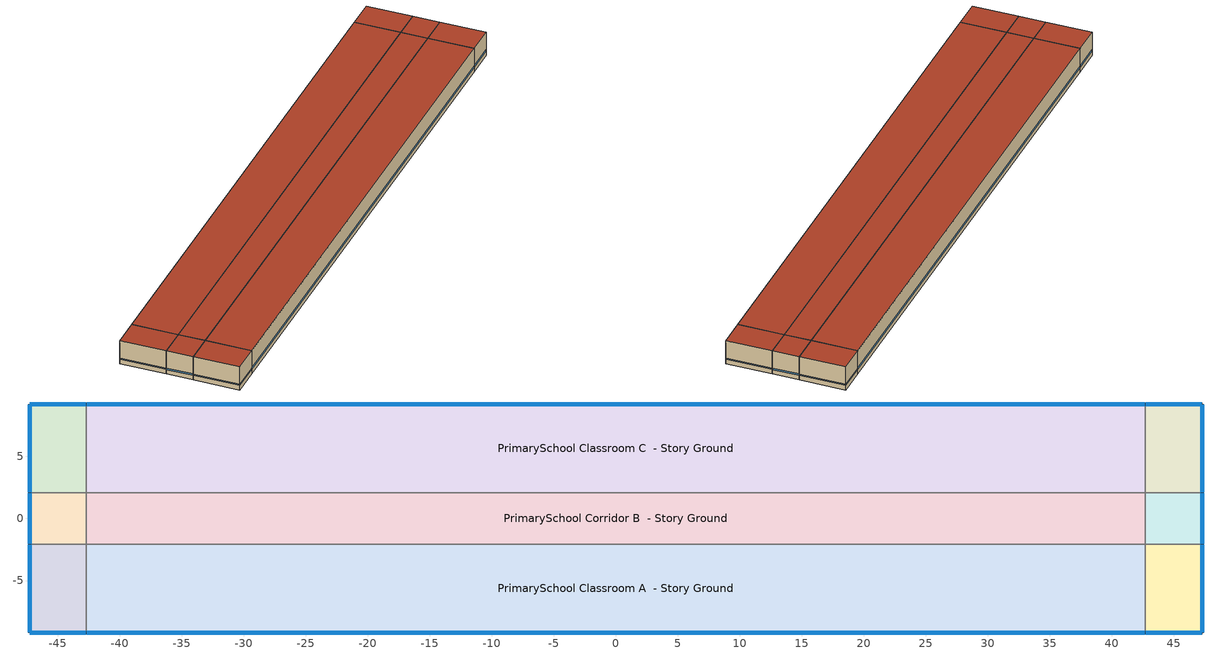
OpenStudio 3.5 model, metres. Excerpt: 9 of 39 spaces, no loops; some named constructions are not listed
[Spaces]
PrimarySchool Classroom A end_a - Story Ground
 floor ground (Foundation F 126 Perim 1171 Area 3262): -47.27,-9.21 -47.27,-2.08 -42.7,-2.08 -42.7,-9.21 z0
 wall outside: -47.27,-2.08 -47.27,-9.21 -42.7,-9.21 z0:3.96
 wall to PrimarySchool Corridor B end_a - Story Ground: -42.7,-2.08 -47.27,-2.08 z0:3.96
 wall to PrimarySchool Classroom A  - Story Ground: -42.7,-9.21 -42.7,-2.08 z0:3.96
 window: -47.25,-9.21 -42.73,-9.21 / -47.27,-2.1 -47.27,-9.19 z0.76:1
 roof outside: -42.7,-9.21 -42.7,-2.08 -47.27,-2.08 -47.27,-9.21 z3.96
PrimarySchool Corridor B end_a - Story Ground
 floor ground (Foundation F 126 Perim 415 Area 1899): -47.27,-2.08 -47.27,2.08 -42.7,2.08 -42.7,-2.08 z0
 wall outside: -47.27,2.08 -47.27,-2.08 z0:3.96
 wall to PrimarySchool Classroom C end_a - Story Ground: -42.7,2.08 -47.27,2.08 z0:3.96
 wall to PrimarySchool Corridor B  - Story Ground: -42.7,-2.08 -42.7,2.08 z0:3.96
 window: -47.27,2.05 -47.27,-2.05 z0.76:1
 roof outside: -42.7,-2.08 -42.7,2.08 -47.27,2.08 -47.27,-2.08 z3.96
PrimarySchool Classroom C end_a - Story Ground
 floor ground (Foundation F 126 Perim 1171 Area 3262): -47.27,2.08 -47.27,9.21 -42.7,9.21 -42.7,2.08 z0
 wall outside: -42.7,9.21 -47.27,9.21 -47.27,2.08 z0:3.96
 wall to PrimarySchool Classroom C  - Story Ground: -42.7,2.08 -42.7,9.21 z0:3.96
 window: -47.27,9.19 -47.27,2.1 / -42.73,9.21 -47.25,9.21 z0.76:1
 roof outside: -42.7,2.08 -42.7,9.21 -47.27,9.21 -47.27,2.08 z3.96
PrimarySchool Classroom A  - Story Ground
 floor ground (Foundation F 126 Perim 854 Area 60936): -42.7,-9.21 -42.7,-2.08 42.7,-2.08 42.7,-9.21 z0
 wall outside: -42.7,-9.21 42.7,-9.21 z0:3.96
 wall to PrimarySchool Corridor B  - Story Ground: 42.7,-2.08 -42.7,-2.08 z0:3.96
 wall to PrimarySchool Classroom A end_b - Story Ground: 42.7,-9.21 42.7,-2.08 z0:3.96
 window: -42.68,-9.21 42.68,-9.21 z0.76:1
 roof outside: 42.7,-9.21 42.7,-2.08 -42.7,-2.08 -42.7,-9.21 z3.96
PrimarySchool Corridor B  - Story Ground
 floor ground (Foundation F 126 Perim 0 Area 35475): -42.7,-2.08 -42.7,2.08 42.7,2.08 42.7,-2.08 z0
 wall to PrimarySchool Classroom C  - Story Ground: 42.7,2.08 -42.7,2.08 z0:3.96
 wall to PrimarySchool Corridor B end_b - Story Ground: 42.7,-2.08 42.7,2.08 z0:3.96
 roof outside: 42.7,-2.08 42.7,2.08 -42.7,2.08 -42.7,-2.08 z3.96
PrimarySchool Classroom C  - Story Ground
 floor ground (Foundation F 126 Perim 854 Area 60936): -42.7,2.08 -42.7,9.21 42.7,9.21 42.7,2.08 z0
 wall outside: 42.7,9.21 -42.7,9.21 z0:3.96
 wall to PrimarySchool Classroom C end_b - Story Ground: 42.7,2.08 42.7,9.21 z0:3.96
 window: 42.68,9.21 -42.68,9.21 z0.76:1
 roof outside: 42.7,2.08 42.7,9.21 -42.7,9.21 -42.7,2.08 z3.96
PrimarySchool Classroom A end_b - Story Ground
 floor ground (Foundation F 126 Perim 1171 Area 3262): 42.7,-9.21 42.7,-2.08 47.27,-2.08 47.27,-9.21 z0
 wall outside: 42.7,-9.21 47.27,-9.21 47.27,-2.08 z0:3.96
 wall to PrimarySchool Corridor B end_b - Story Ground: 47.27,-2.08 42.7,-2.08 z0:3.96
 window: 42.73,-9.21 47.25,-9.21 / 47.27,-9.19 47.27,-2.1 z0.76:1
 roof outside: 47.27,-9.21 47.27,-2.08 42.7,-2.08 42.7,-9.21 z3.96
PrimarySchool Corridor B end_b - Story Ground
 floor ground (Foundation F 126 Perim 415 Area 1899): 42.7,-2.08 42.7,2.08 47.27,2.08 47.27,-2.08 z0
 wall outside: 47.27,-2.08 47.27,2.08 z0:3.96
 wall to PrimarySchool Classroom C end_b - Story Ground: 47.27,2.08 42.7,2.08 z0:3.96
 window: 47.27,-2.05 47.27,2.05 z0.76:1
 roof outside: 47.27,-2.08 47.27,2.08 42.7,2.08 42.7,-2.08 z3.96
PrimarySchool Classroom C end_b - Story Ground
 floor ground (Foundation F 126 Perim 1171 Area 3262): 42.7,2.08 42.7,9.21 47.27,9.21 47.27,2.08 z0
 wall outside: 47.27,2.08 47.27,9.21 42.7,9.21 z0:3.96
 window: 47.25,9.21 42.73,9.21 / 47.27,2.1 47.27,9.19 z0.76:1
 roof outside: 47.27,2.08 47.27,9.21 42.7,9.21 42.7,2.08 z3.96
[Schedule:Day]
autogen Schedule Rule 18 6_day_sch; autogen Schedule Rule 18 7_day_sch; autogen Schedule Rule 18 8_day_sch; autogen Schedule Rule 18 9_day_sch; autogen Schedule Rule 18 10_day_sch; autogen Schedule Rule 18 11_day_sch; autogen Education_School BLDG_EQUIP_EndUseData 21_day_sch; autogen Education_School BLDG_EQUIP_EndUseData 22_day_sch; autogen Education_School BLDG_EQUIP_EndUseData 23_day_sch; autogen Education_School BLDG_EQUIP_EndUseData 24_day_sch: Yes, 0, 10, 0.27095, 0, 20, 0.264825, 0, 30, 0.2587, 0, 40, 0.268083, 0, 49, 0.277467, 0, 59, 0.28685, 1, 9, 0.296233, 1, 19, 0.305617, 1, 30, 0.315, 1, 40, 0.312483, 1, 50, 0.309967, 2, 0, 0.30745, 2, 9, 0.304933, 2, 19, 0.302417, 2, 29, 0.2999, 2, 30, 0.2999, 2, 39, 0.29345, 2, 49, 0.287, 2, 59, 0.28055, 3, 9, 0.2741, 3, 19, 0.26765, 3, 29, 0.2612, 3, 30, 0.2612, 3, 39, 0.259367, 3, 49, 0.257533, 3, 59, 0.2557, 4, 9, 0.253867, 4, 19, 0.252033, 4, 30, 0.2502, 4, 40, 0.25545, 4, 50, 0.2607, 5, 0, 0.26595, 5, 10, 0.2712, 5, 20, 0.27645, 5, 30, 0.2817, 5, 40, 0.295317, 5, 50, 0.308933, 6, 0, 0.32255, 6, 10, 0.336167, 6, 20, 0.349783, 6, 30, 0.3634, 6, 40, 0.3878, 6, 50, 0.4122, 7, 0, 0.4366, 7, 10, 0.461, 7, 20, 0.4854, 7, 30, 0.5098, 7, 40, 0.536917, 7, 50, 0.564033, 8, 0, 0.59115, 8, 9, 0.618267, 8, 19, 0.645383, 8, 29, 0.6725, 8, 30, 0.6725, 8, 39, 0.696833, 8, 49, 0.721167, 8, 59, 0.7455, 9, 9, 0.769833, 9, 19, 0.794167, 9, 29, 0.8185, 9, 30, 0.8185, 9, 39, 0.827833, 9, 49, 0.837167, 9, 59, 0.8465, 10, 9, 0.855833, 10, 19, 0.865167, 10, 29, 0.8745, 10, 30, 0.8745, 10, 39, 0.881883, 10, 49, 0.889267, 10, 59, 0.89665, 11, 9, 0.904033, 11, 19, 0.911417, 11, 29, 0.9188, 11, 30, 0.9188, 11, 39, 0.920517, 11, 49, 0.922233, 11, 59, 0.92395, 12, 9, 0.925667, 12, 19, 0.927383, 12, 29, 0.9291, 12, 30, 0.9291, 12, 39, 0.931767, 12, 49, 0.934433, 12, 59, 0.9371, 13, 9, 0.939767, 13, 19, 0.942433, 13, 29, 0.9451, 13, 30, 0.9451, 13, 39, 0.947167, 13, 49, 0.949233, 13, 59, 0.9513, 14, 9, 0.953367, 14, 19, 0.955433, 14, 29, 0.9575, 14, 30, 0.9575, 14, 39, 0.953283, 14, 49, 0.949067, 14, 59, 0.94485, 15, 9, 0.940633, 15, 19, 0.936417, 15, 29, 0.9322, 15, 30, 0.9322, 15, 39, 0.9178, 15, 49, 0.9034, 15, 59, 0.889, 16, 9, 0.8746, 16, 19, 0.8602, 16, 30, 0.8458, 16, 40, 0.82105, 16, 50, 0.7963, 17, 0, 0.77155, 17, 10, 0.7468, 17, 20, 0.72205, 17, 30, 0.6973, 17, 40, 0.672467, 17, 50, 0.647633, 18, 0, 0.6228, 18, 10, 0.597967, 18, 20, 0.573133, 18, 30, 0.5483, 18, 40, 0.528583, 18, 50, 0.508867, 19, 0, 0.48915, 19, 10, 0.469433, 19, 20, 0.449717, 19, 30, 0.43, 19, 40, 0.416767, 19, 50, 0.403533, 20, 0, 0.3903, 20, 10, 0.377067, 20, 20, 0.363833, 20, 30, 0.3506, 20, 40, 0.34385, 20, 50, 0.3371, 21, 0, 0.33035, 21, 10, 0.3236, 21, 20, 0.31685, 21, 30, 0.3101, 21, 40, 0.3076, 21, 50, 0.3051, 22, 0, 0.3026, 22, 10, 0.3001, 22, 20, 0.2976, 22, 30, 0.2951, 22, 40, 0.295158, 22, 50, 0.295217, 23, 0, 0.295275, 23, 10, 0.295333, 23, 20, 0.295392, 23, 30, 0.29545, 23, 40, 0.289325, 23, 50, 0.2832, 24, 0, 0.277075
autogen Schedule Rule 17 12_day_sch; autogen Schedule Rule 17 13_day_sch; autogen Schedule Rule 17 14_day_sch; autogen Schedule Rule 17 15_day_sch; autogen Schedule Rule 17 16_day_sch; autogen Schedule Rule 17 17_day_sch; autogen Schedule Rule 17 18_day_sch; autogen Schedule Rule 17 19_day_sch; autogen Schedule Rule 17 20_day_sch: Yes, 0, 10, 0.232423, 0, 20, 0.229962, 0, 30, 0.2275, 0, 40, 0.229033, 0, 49, 0.230567, 0, 59, 0.2321, 1, 9, 0.233633, 1, 19, 0.235167, 1, 30, 0.2367, 1, 40, 0.234967, 1, 50, 0.233233, 2, 0, 0.2315, 2, 9, 0.229767, 2, 19, 0.228033, 2, 29, 0.2263, 2, 30, 0.2263, 2, 39, 0.2258, 2, 49, 0.2253, 2, 59, 0.2248, 3, 9, 0.2243, 3, 19, 0.2238, 3, 29, 0.2233, 3, 30, 0.2233, 3, 39, 0.224683, 3, 49, 0.226067, 3, 59, 0.22745, 4, 9, 0.228833, 4, 19, 0.230217, 4, 30, 0.2316, 4, 40, 0.235033, 4, 50, 0.238467, 5, 0, 0.2419, 5, 10, 0.245333, 5, 20, 0.248767, 5, 30, 0.2522, 5, 40, 0.2604, 5, 50, 0.2686, 6, 0, 0.2768, 6, 10, 0.285, 6, 20, 0.2932, 6, 30, 0.3014, 6, 40, 0.3115, 6, 50, 0.3216, 7, 0, 0.3317, 7, 10, 0.3418, 7, 20, 0.3519, 7, 30, 0.362, 7, 40, 0.374533, 7, 50, 0.387067, 8, 0, 0.3996, 8, 9, 0.412133, 8, 19, 0.424667, 8, 29, 0.4372, 8, 30, 0.4372, 8, 39, 0.446933, 8, 49, 0.456667, 8, 59, 0.4664, 9, 9, 0.476133, 9, 19, 0.485867, 9, 29, 0.4956, 9, 30, 0.4956, 9, 39, 0.500317, 9, 49, 0.505033, 9, 59, 0.50975, 10, 9, 0.514467, 10, 19, 0.519183, 10, 29, 0.5239, 10, 30, 0.5239, 10, 39, 0.527767, 10, 49, 0.531633, 10, 59, 0.5355, 11, 9, 0.539367, 11, 19, 0.543233, 11, 29, 0.5471, 11, 30, 0.5471, 11, 39, 0.548817, 11, 49, 0.550533, 11, 59, 0.55225, 12, 9, 0.553967, 12, 19, 0.555683, 12, 29, 0.5574, 12, 30, 0.5574, 12, 39, 0.558817, 12, 49, 0.560233, 12, 59, 0.56165, 13, 9, 0.563067, 13, 19, 0.564483, 13, 29, 0.5659, 13, 30, 0.5659, 13, 39, 0.566033, 13, 49, 0.566167, 13, 59, 0.5663, 14, 9, 0.566433, 14, 19, 0.566567, 14, 29, 0.5667, 14, 30, 0.5667, 14, 39, 0.561333, 14, 49, 0.555967, 14, 59, 0.5506, 15, 9, 0.545233, 15, 19, 0.539867, 15, 29, 0.5345, 15, 30, 0.5345, 15, 39, 0.526533, 15, 49, 0.518567, 15, 59, 0.5106, 16, 9, 0.502633, 16, 19, 0.494667, 16, 30, 0.4867, 16, 40, 0.476033, 16, 50, 0.465367, 17, 0, 0.4547, 17, 10, 0.444033, 17, 20, 0.433367, 17, 30, 0.4227, 17, 40, 0.412533, 17, 50, 0.402367, 18, 0, 0.3922, 18, 10, 0.382033, 18, 20, 0.371867, 18, 30, 0.3617, 18, 40, 0.354483, 18, 50, 0.347267, 19, 0, 0.34005, 19, 10, 0.332833, 19, 20, 0.325617, 19, 30, 0.3184, 19, 40, 0.3131, 19, 50, 0.3078, 20, 0, 0.3025, 20, 10, 0.2972, 20, 20, 0.2919, 20, 30, 0.2866, 20, 40, 0.283983, 20, 50, 0.281367, 21, 0, 0.27875, 21, 10, 0.276133, 21, 20, 0.273517, 21, 30, 0.2709, 21, 40, 0.26855, 21, 50, 0.2662, 22, 0, 0.26385, 22, 10, 0.2615, 22, 20, 0.25915, 22, 30, 0.2568, 22, 40, 0.254378, 22, 50, 0.251957, 23, 0, 0.249535, 23, 10, 0.247113, 23, 20, 0.244692, 23, 30, 0.24227, 23, 40, 0.239808, 23, 50, 0.237347, 24, 0, 0.234885
autogen Schedule Rule 15 8_day_sch; autogen Schedule Rule 15 9_day_sch; autogen Schedule Rule 15 10_day_sch; autogen Schedule Rule 15 11_day_sch; autogen Schedule Rule 15 12_day_sch; autogen Schedule Rule 15 13_day_sch; autogen Schedule Rule 15 14_day_sch; autogen Education_School BLDG_LIGHT_EndUseData 24_day_sch; autogen Education_School BLDG_LIGHT_EndUseData 25_day_sch; autogen Education_School BLDG_LIGHT_EndUseData 26_day_sch; autogen Education_School BLDG_LIGHT_EndUseData 27_day_sch: Yes, 0, 10, 0.122572, 0, 20, 0.122546, 0, 30, 0.12252, 0, 40, 0.122453, 0, 49, 0.122385, 0, 59, 0.122317, 1, 9, 0.122249, 1, 19, 0.122181, 1, 30, 0.122113, 1, 40, 0.122053, 1, 50, 0.121993, 2, 0, 0.121933, 2, 9, 0.121873, 2, 19, 0.121813, 2, 29, 0.121753, 2, 30, 0.121753, 2, 39, 0.121853, 2, 49, 0.121952, 2, 59, 0.122052, 3, 9, 0.122152, 3, 19, 0.122251, 3, 29, 0.122351, 3, 30, 0.122351, 3, 39, 0.122389, 3, 49, 0.122427, 3, 59, 0.122465, 4, 9, 0.122503, 4, 19, 0.122542, 4, 30, 0.12258, 4, 40, 0.125478, 4, 50, 0.128376, 5, 0, 0.131274, 5, 10, 0.134172, 5, 20, 0.13707, 5, 30, 0.139968, 5, 40, 0.154908, 5, 50, 0.169849, 6, 0, 0.18479, 6, 10, 0.199731, 6, 20, 0.214671, 6, 30, 0.229612, 6, 40, 0.263895, 6, 50, 0.298178, 7, 0, 0.332461, 7, 10, 0.366744, 7, 20, 0.401027, 7, 30, 0.43531, 7, 40, 0.462104, 7, 50, 0.488899, 8, 0, 0.515694, 8, 9, 0.542488, 8, 19, 0.569283, 8, 29, 0.596078, 8, 30, 0.596078, 8, 39, 0.598316, 8, 49, 0.600555, 8, 59, 0.602794, 9, 9, 0.605033, 9, 19, 0.607272, 9, 29, 0.609511, 9, 30, 0.609511, 9, 39, 0.617382, 9, 49, 0.625254, 9, 59, 0.633125, 10, 9, 0.640997, 10, 19, 0.648868, 10, 29, 0.65674, 10, 30, 0.65674, 10, 39, 0.653875, 10, 49, 0.65101, 10, 59, 0.648145, 11, 9, 0.64528, 11, 19, 0.642415, 11, 29, 0.63955, 11, 30, 0.63955, 11, 39, 0.639909, 11, 49, 0.640268, 11, 59, 0.640627, 12, 9, 0.640987, 12, 19, 0.641346, 12, 29, 0.641705, 12, 30, 0.641705, 12, 39, 0.640977, 12, 49, 0.640248, 12, 59, 0.63952, 13, 9, 0.638792, 13, 19, 0.638063, 13, 29, 0.637335, 13, 30, 0.637335, 13, 39, 0.631651, 13, 49, 0.625967, 13, 59, 0.620283, 14, 9, 0.614599, 14, 19, 0.608915, 14, 29, 0.603231, 14, 30, 0.603231, 14, 39, 0.593484, 14, 49, 0.583736, 14, 59, 0.573989, 15, 9, 0.564241, 15, 19, 0.554494, 15, 29, 0.544746, 15, 30, 0.544746, 15, 39, 0.529291, 15, 49, 0.513836, 15, 59, 0.498381, 16, 9, 0.482926, 16, 19, 0.467471, 16, 30, 0.452016, 16, 40, 0.444642, 16, 50, 0.437267, 17, 0, 0.429893, 17, 10, 0.422519, 17, 20, 0.415144, 17, 30, 0.40777, 17, 40, 0.403073, 17, 50, 0.398376, 18, 0, 0.393679, 18, 10, 0.388982, 18, 20, 0.384284, 18, 30, 0.379587, 18, 40, 0.364045, 18, 50, 0.348504, 19, 0, 0.332962, 19, 10, 0.31742, 19, 20, 0.301878, 19, 30, 0.286336, 19, 40, 0.279334, 19, 50, 0.272332, 20, 0, 0.26533, 20, 10, 0.258328, 20, 20, 0.251326, 20, 30, 0.244324, 20, 40, 0.234621, 20, 50, 0.224919, 21, 0, 0.215216, 21, 10, 0.205513, 21, 20, 0.19581, 21, 30, 0.186107, 21, 40, 0.17572, 21, 50, 0.165333, 22, 0, 0.154947, 22, 10, 0.14456, 22, 20, 0.134173, 22, 30, 0.123786, 22, 40, 0.123601, 22, 50, 0.123416, 23, 0, 0.123231, 23, 10, 0.123046, 23, 20, 0.122861, 23, 30, 0.122676, 23, 40, 0.12265, 23, 50, 0.122624, 24, 0, 0.122598
autogen Schedule Rule 14 15_day_sch; autogen Schedule Rule 14 16_day_sch; autogen Schedule Rule 14 17_day_sch; autogen Schedule Rule 14 18_day_sch; autogen Schedule Rule 14 19_day_sch; autogen Schedule Rule 14 20_day_sch; autogen Schedule Rule 14 21_day_sch; autogen Schedule Rule 14 22_day_sch; autogen Schedule Rule 14 23_day_sch: Yes, 0, 10, 0.113014, 0, 20, 0.113032, 0, 30, 0.113049, 0, 40, 0.113162, 0, 49, 0.113274, 0, 59, 0.113386, 1, 9, 0.113499, 1, 19, 0.113611, 1, 30, 0.113723, 1, 40, 0.113054, 1, 50, 0.112384, 2, 0, 0.111715, 2, 9, 0.111045, 2, 19, 0.110376, 2, 29, 0.109706, 2, 30, 0.109706, 2, 39, 0.109561, 2, 49, 0.109415, 2, 59, 0.109269, 3, 9, 0.109124, 3, 19, 0.108978, 3, 29, 0.108832, 3, 30, 0.108832, 3, 39, 0.108054, 3, 49, 0.107277, 3, 59, 0.106499, 4, 9, 0.105721, 4, 19, 0.104943, 4, 30, 0.104165, 4, 40, 0.106994, 4, 50, 0.109823, 5, 0, 0.112652, 5, 10, 0.115481, 5, 20, 0.11831, 5, 30, 0.121139, 5, 40, 0.12843, 5, 50, 0.135722, 6, 0, 0.143014, 6, 10, 0.150305, 6, 20, 0.157597, 6, 30, 0.164888, 6, 40, 0.171067, 6, 50, 0.177246, 7, 0, 0.183425, 7, 10, 0.189604, 7, 20, 0.195783, 7, 30, 0.201962, 7, 40, 0.21177, 7, 50, 0.221578, 8, 0, 0.231386, 8, 9, 0.241194, 8, 19, 0.251002, 8, 29, 0.26081, 8, 30, 0.26081, 8, 39, 0.270174, 8, 49, 0.279539, 8, 59, 0.288903, 9, 9, 0.298267, 9, 19, 0.307632, 9, 29, 0.316996, 9, 30, 0.316996, 9, 39, 0.322481, 9, 49, 0.327966, 9, 59, 0.333452, 10, 9, 0.338937, 10, 19, 0.344422, 10, 29, 0.349907, 10, 30, 0.349907, 10, 39, 0.352695, 10, 49, 0.355483, 10, 59, 0.358272, 11, 9, 0.36106, 11, 19, 0.363848, 11, 29, 0.366636, 11, 30, 0.366636, 11, 39, 0.368006, 11, 49, 0.369377, 11, 59, 0.370747, 12, 9, 0.372117, 12, 19, 0.373487, 12, 29, 0.374858, 12, 30, 0.374858, 12, 39, 0.377895, 12, 49, 0.380932, 12, 59, 0.383969, 13, 9, 0.387007, 13, 19, 0.390044, 13, 29, 0.393081, 13, 30, 0.393081, 13, 39, 0.3941, 13, 49, 0.395119, 13, 59, 0.396137, 14, 9, 0.397156, 14, 19, 0.398175, 14, 29, 0.399193, 14, 30, 0.399193, 14, 39, 0.394826, 14, 49, 0.390459, 14, 59, 0.386091, 15, 9, 0.381724, 15, 19, 0.377357, 15, 29, 0.372989, 15, 30, 0.372989, 15, 39, 0.363485, 15, 49, 0.35398, 15, 59, 0.344476, 16, 9, 0.334971, 16, 19, 0.325467, 16, 30, 0.315962, 16, 40, 0.311011, 16, 50, 0.306059, 17, 0, 0.301108, 17, 10, 0.296156, 17, 20, 0.291205, 17, 30, 0.286254, 17, 40, 0.286486, 17, 50, 0.286717, 18, 0, 0.286949, 18, 10, 0.287181, 18, 20, 0.287413, 18, 30, 0.287645, 18, 40, 0.281279, 18, 50, 0.274913, 19, 0, 0.268547, 19, 10, 0.262182, 19, 20, 0.255816, 19, 30, 0.24945, 19, 40, 0.242613, 19, 50, 0.235777, 20, 0, 0.22894, 20, 10, 0.222104, 20, 20, 0.215267, 20, 30, 0.208431, 20, 40, 0.20306, 20, 50, 0.197689, 21, 0, 0.192318, 21, 10, 0.186948, 21, 20, 0.181577, 21, 30, 0.176206, 21, 40, 0.167093, 21, 50, 0.157979, 22, 0, 0.148866, 22, 10, 0.139752, 22, 20, 0.130639, 22, 30, 0.121525, 22, 40, 0.120095, 22, 50, 0.118665, 23, 0, 0.117234, 23, 10, 0.115804, 23, 20, 0.114374, 23, 30, 0.112943, 23, 40, 0.112961, 23, 50, 0.112979, 24, 0, 0.112996
autogen PrimarySchool Activity 0_day_sch; autogen PrimarySchool Activity 1_day_sch; autogen PrimarySchool Activity 2_day_sch; autogen PrimarySchool Activity 3_day_sch; autogen PrimarySchool Activity 4_day_sch; autogen PrimarySchool Activity 5_day_sch; autogen PrimarySchool Activity 6_day_sch; autogen PrimarySchool Activity 7_day_sch; autogen PrimarySchool Activity 8_day_sch; autogen PrimarySchool Activity 9_day_sch; autogen PrimarySchool Activity 10_day_sch; autogen PrimarySchool Activity 11_day_sch; autogen PrimarySchool Activity 12_day_sch; autogen PrimarySchool Activity 13_day_sch; autogen PrimarySchool Activity 14_day_sch: Yes, 24, 0, 120
autogen Schedule Rule 23 5_day_sch; autogen Schedule Rule 23 6_day_sch; autogen Schedule Rule 23 7_day_sch; autogen Schedule Rule 23 8_day_sch; autogen PrimarySchool Bldg Occ 13_day_sch; autogen PrimarySchool Bldg Occ 14_day_sch; autogen PrimarySchool Bldg Occ 15_day_sch; autogen PrimarySchool Bldg Occ 16_day_sch: Yes, 6, 0, 0, 6, 10, 0.03125, 6, 20, 0.0625, 6, 30, 0.09375, 6, 40, 0.125, 6, 50, 0.15625, 7, 0, 0.1875, 7, 10, 0.21875, 7, 20, 0.25, 7, 30, 0.28125, 7, 40, 0.3125, 7, 50, 0.34375, 8, 0, 0.375, 8, 10, 0.40625, 8, 20, 0.4375, 8, 30, 0.46875, 8, 40, 0.5, 8, 50, 0.53125, 9, 0, 0.5625, 9, 9, 0.59375, 9, 19, 0.625, 9, 29, 0.65625, 9, 39, 0.6875, 9, 49, 0.71875, 9, 59, 0.75, 10, 0, 0.75, 14, 0, 0.75, 14, 9, 0.725, 14, 19, 0.7, 14, 29, 0.675, 14, 39, 0.65, 14, 49, 0.625, 14, 59, 0.6, 15, 9, 0.575, 15, 19, 0.55, 15, 29, 0.525, 15, 39, 0.5, 15, 49, 0.475, 15, 59, 0.45, 16, 9, 0.425, 16, 19, 0.4, 16, 29, 0.375, 16, 39, 0.35, 16, 49, 0.325, 17, 0, 0.3, 17, 10, 0.275, 17, 20, 0.25, 17, 30, 0.225, 17, 40, 0.2, 17, 50, 0.175, 18, 0, 0.15, 19, 30, 0.15, 19, 40, 0.141667, 19, 50, 0.133333, 20, 0, 0.125, 20, 10, 0.116667, 20, 20, 0.108333, 20, 30, 0.1, 20, 40, 0.0916667, 20, 50, 0.0833333, 21, 0, 0.075, 21, 10, 0.0666667, 21, 20, 0.0583333, 21, 30, 0.05, 21, 40, 0.0416667, 21, 50, 0.0333333, 22, 0, 0.025, 22, 10, 0.0166667, 22, 20, 0.00833333, 22, 30, 0, 24, 0, 0
autogen Schedule Rule 22 9_day_sch; autogen Schedule Rule 22 10_day_sch; autogen Schedule Rule 22 11_day_sch; autogen Schedule Rule 22 12_day_sch: Yes, 8, 0, 0, 21, 0, 0.15, 24, 0, 0
autogen Schedule Rule 3 5_day_sch; autogen Schedule Rule 3 6_day_sch; autogen Schedule Rule 3 7_day_sch; autogen Schedule Rule 3 8_day_sch; autogen PrimarySchool Cafeteria Occ 13_day_sch; autogen PrimarySchool Cafeteria Occ 14_day_sch; autogen PrimarySchool Cafeteria Occ 15_day_sch; autogen PrimarySchool Cafeteria Occ 16_day_sch: Yes, 6, 0, 0, 6, 10, 0.0125, 6, 20, 0.025, 6, 30, 0.0375, 6, 40, 0.05, 6, 50, 0.0625, 7, 0, 0.075, 7, 10, 0.0875, 7, 20, 0.1, 7, 30, 0.1125, 7, 40, 0.125, 7, 50, 0.1375, 8, 0, 0.15, 8, 9, 0.141667, 8, 19, 0.133333, 8, 29, 0.125, 8, 39, 0.116667, 8, 49, 0.108333, 8, 59, 0.1, 9, 9, 0.0916667, 9, 19, 0.0833333, 9, 29, 0.075, 9, 39, 0.0666667, 9, 49, 0.0583333, 9, 59, 0.05, 10, 0, 0.05, 10, 9, 0.125, 10, 19, 0.2, 10, 29, 0.275, 10, 39, 0.35, 10, 49, 0.425, 10, 59, 0.5, 11, 9, 0.575, 11, 19, 0.65, 11, 29, 0.725, 11, 39, 0.8, 11, 49, 0.875, 11, 59, 0.95, 12, 0, 0.95, 12, 9, 0.883333, 12, 19, 0.816667, 12, 29, 0.75, 12, 39, 0.683333, 12, 49, 0.616667, 12, 59, 0.55, 13, 9, 0.483333, 13, 19, 0.416667, 13, 29, 0.35, 13, 39, 0.283333, 13, 49, 0.216667, 13, 59, 0.15, 14, 0, 0.15, 14, 9, 0.1375, 14, 19, 0.125, 14, 29, 0.1125, 14, 39, 0.1, 14, 49, 0.0875, 14, 59, 0.075, 15, 9, 0.0625, 15, 19, 0.05, 15, 29, 0.0375, 15, 39, 0.025, 15, 49, 0.0125, 15, 59, 5.32907e-16, 16, 0, 0, 24, 0, 0
autogen Schedule Rule 2 9_day_sch; autogen Schedule Rule 2 10_day_sch; autogen Schedule Rule 2 11_day_sch; autogen Schedule Rule 2 12_day_sch: Yes, 9, 0, 0, 15, 0, 0.25, 24, 0, 0
autogen Schedule Rule 47 2_day_sch; autogen Schedule Rule 47 3_day_sch; autogen Schedule Rule 47 4_day_sch; autogen Schedule Rule 47 5_day_sch; autogen Schedule Rule 47 6_day_sch; autogen PrimarySchool ClgSetp 12_day_sch; autogen PrimarySchool ClgSetp 13_day_sch; autogen PrimarySchool ClgSetp 14_day_sch; autogen PrimarySchool ClgSetp 15_day_sch; autogen PrimarySchool ClgSetp 16_day_sch: Yes, 6, 0, 27, 21, 0, 24, 24, 0, 27
autogen Schedule Rule 46 7_day_sch; autogen Schedule Rule 46 8_day_sch; autogen Schedule Rule 46 9_day_sch; autogen Schedule Rule 46 10_day_sch; autogen Schedule Rule 46 11_day_sch: Yes, 7, 0, 27, 18, 0, 24, 24, 0, 27
autogen Schedule Rule 28 5_day_sch; autogen Schedule Rule 28 6_day_sch; autogen Schedule Rule 28 7_day_sch; autogen Schedule Rule 28 8_day_sch; autogen PrimarySchool Gym Occ 13_day_sch; autogen PrimarySchool Gym Occ 14_day_sch; autogen PrimarySchool Gym Occ 15_day_sch; autogen PrimarySchool Gym Occ 16_day_sch: Yes, 6, 0, 0, 6, 10, 0.0145833, 6, 20, 0.0291667, 6, 30, 0.04375, 6, 40, 0.0583333, 6, 50, 0.0729167, 7, 0, 0.0875, 7, 10, 0.102083, 7, 20, 0.116667, 7, 30, 0.13125, 7, 40, 0.145833, 7, 50, 0.160417, 8, 0, 0.175, 8, 10, 0.189583, 8, 20, 0.204167, 8, 30, 0.21875, 8, 40, 0.233333, 8, 50, 0.247917, 9, 0, 0.2625, 9, 9, 0.277083, 9, 19, 0.291667, 9, 29, 0.30625, 9, 39, 0.320833, 9, 49, 0.335417, 9, 59, 0.35, 10, 0, 0.35, 14, 0, 0.35, 14, 9, 0.375, 14, 19, 0.4, 14, 29, 0.425, 14, 39, 0.45, 14, 49, 0.475, 14, 59, 0.5, 15, 9, 0.525, 15, 19, 0.55, 15, 29, 0.575, 15, 39, 0.6, 15, 49, 0.625, 15, 59, 0.65, 16, 9, 0.675, 16, 19, 0.7, 16, 29, 0.725, 16, 39, 0.75, 16, 49, 0.775, 17, 0, 0.8, 17, 10, 0.825, 17, 20, 0.85, 17, 30, 0.875, 17, 40, 0.9, 17, 50, 0.925, 18, 0, 0.95, 19, 30, 0.95, 19, 40, 0.897222, 19, 50, 0.844444, 20, 0, 0.791667, 20, 10, 0.738889, 20, 20, 0.686111, 20, 30, 0.633333, 20, 40, 0.580556, 20, 50, 0.527778, 21, 0, 0.475, 21, 10, 0.422222, 21, 20, 0.369444, 21, 30, 0.316667, 21, 40, 0.263889, 21, 50, 0.211111, 22, 0, 0.158333, 22, 10, 0.105556, 22, 20, 0.0527778, 22, 30, 0, 24, 0, 0
autogen Schedule Rule 27 9_day_sch; autogen Schedule Rule 27 10_day_sch; autogen Schedule Rule 27 11_day_sch; autogen Schedule Rule 27 12_day_sch: Yes, 8, 0, 0, 21, 0, 0.35, 24, 0, 0
autogen Schedule Rule 45 2_day_sch; autogen Schedule Rule 45 3_day_sch; autogen Schedule Rule 45 4_day_sch; autogen Schedule Rule 45 5_day_sch; autogen Schedule Rule 45 6_day_sch; autogen PrimarySchool HtgSetp 12_day_sch; autogen PrimarySchool HtgSetp 13_day_sch; autogen PrimarySchool HtgSetp 14_day_sch; autogen PrimarySchool HtgSetp 15_day_sch; autogen PrimarySchool HtgSetp 16_day_sch: Yes, 6, 0, 16, 21, 0, 21, 24, 0, 16
autogen Schedule Rule 44 7_day_sch; autogen Schedule Rule 44 8_day_sch; autogen Schedule Rule 44 9_day_sch; autogen Schedule Rule 44 10_day_sch; autogen Schedule Rule 44 11_day_sch: Yes, 7, 0, 16, 18, 0, 21, 24, 0, 16
autogen Schedule Rule 33 5_day_sch; autogen Schedule Rule 33 6_day_sch; autogen Schedule Rule 33 7_day_sch; autogen Schedule Rule 33 8_day_sch; autogen PrimarySchool Kitchen Gas 13_day_sch; autogen PrimarySchool Kitchen Gas 14_day_sch; autogen PrimarySchool Kitchen Gas 15_day_sch; autogen PrimarySchool Kitchen Gas 16_day_sch: Yes, 7, 0, 0.02, 7, 10, 0.0308333, 7, 20, 0.0416667, 7, 30, 0.0525, 7, 40, 0.0633333, 7, 50, 0.0741667, 8, 0, 0.085, 8, 10, 0.0958333, 8, 20, 0.106667, 8, 30, 0.1175, 8, 39, 0.128333, 8, 49, 0.139167, 8, 59, 0.15, 9, 0, 0.15, 9, 9, 0.154167, 9, 19, 0.158333, 9, 29, 0.1625, 9, 39, 0.166667, 9, 49, 0.170833, 9, 59, 0.175, 10, 9, 0.179167, 10, 19, 0.183333, 10, 29, 0.1875, 10, 39, 0.191667, 10, 49, 0.195833, 10, 59, 0.2, 11, 0, 0.2, 12, 0, 0.2, 12, 9, 0.191667, 12, 19, 0.183333, 12, 29, 0.175, 12, 39, 0.166667, 12, 49, 0.158333, 12, 59, 0.15, 13, 9, 0.141667, 13, 19, 0.133333, 13, 29, 0.125, 13, 39, 0.116667, 13, 49, 0.108333, 13, 59, 0.1, 14, 0, 0.1, 14, 9, 0.0933333, 14, 19, 0.0866667, 14, 29, 0.08, 14, 39, 0.0733333, 14, 49, 0.0666667, 14, 59, 0.06, 15, 9, 0.0533333, 15, 19, 0.0466667, 15, 29, 0.04, 15, 39, 0.0333333, 15, 49, 0.0266667, 15, 59, 0.02, 16, 0, 0.02, 24, 0, 0.02
autogen Schedule Rule 32 9_day_sch; autogen Schedule Rule 32 10_day_sch; autogen Schedule Rule 32 11_day_sch; autogen Schedule Rule 32 12_day_sch: Yes, 7, 0, 0.02, 7, 10, 0.0266667, 7, 20, 0.0333333, 7, 30, 0.04, 7, 40, 0.0466667, 7, 50, 0.0533333, 8, 0, 0.06, 8, 10, 0.0666667, 8, 20, 0.0733333, 8, 30, 0.08, 8, 39, 0.0866667, 8, 49, 0.0933333, 8, 59, 0.1, 9, 0, 0.1, 9, 9, 0.104167, 9, 19, 0.108333, 9, 29, 0.1125, 9, 39, 0.116667, 9, 49, 0.120833, 9, 59, 0.125, 10, 9, 0.129167, 10, 19, 0.133333, 10, 29, 0.1375, 10, 39, 0.141667, 10, 49, 0.145833, 10, 59, 0.15, 11, 0, 0.15, 12, 0, 0.15, 12, 9, 0.145833, 12, 19, 0.141667, 12, 29, 0.1375, 12, 39, 0.133333, 12, 49, 0.129167, 12, 59, 0.125, 13, 9, 0.120833, 13, 19, 0.116667, 13, 29, 0.1125, 13, 39, 0.108333, 13, 49, 0.104167, 13, 59, 0.1, 14, 0, 0.1, 14, 9, 0.0933333, 14, 19, 0.0866667, 14, 29, 0.08, 14, 39, 0.0733333, 14, 49, 0.0666667, 14, 59, 0.06, 15, 9, 0.0533333, 15, 19, 0.0466667, 15, 29, 0.04, 15, 39, 0.0333333, 15, 49, 0.0266667, 15, 59, 0.02, 16, 0, 0.02, 24, 0, 0.02
